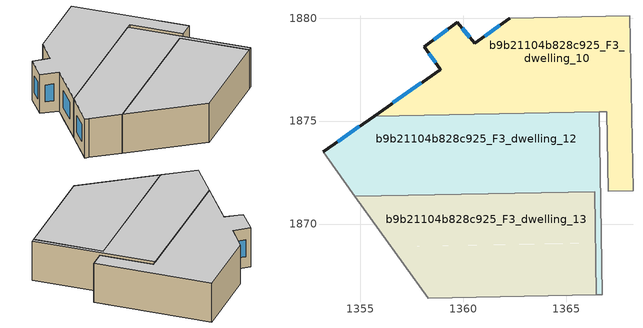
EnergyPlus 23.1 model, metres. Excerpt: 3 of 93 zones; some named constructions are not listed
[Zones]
b9b21104b828c925_F3_dwelling_10
 floor to b9b21104b828c925_F2_dwelling_9 (EU_floor_Construction): 1368.09,1880.11 1368.15,1876.81 1357.62,1876.62 1358.89,1877.51 1358.1,1878.62 1359.72,1879.8 1360.55,1878.78 1360.64,1878.84 1362.27,1880 z9
 floor to b9b21104b828c925_F2_dwelling_11 (EU_floor_Construction): 1367.44,1876.8 1367.51,1873.06 1367.02,1873.05 1366.97,1875.46 1355.67,1875.25 1357.62,1876.62 z9
 floor to b9b21104b828c925_F2_dwelling_10 (EU_floor_Construction): 1368.15,1876.81 1368.22,1873.07 1367.51,1873.06 1367.44,1876.8 z9
 floor to b9b21104b828c925_F2_dwelling_12 (EU_floor_Construction): 1368.22,1873.07 1368.25,1871.61 1367.04,1871.59 1367.02,1873.05 z9
 wall outside (EU_wall_Construction): 1362.27,1880 1360.55,1878.78 1359.72,1879.8 1358.1,1878.62 1358.89,1877.51 1358.88,1877.5 1355.67,1875.25 z9:12
 wall to b9b21104b828c925_F3_dwelling_9 (EU_wall_Construction): 1368.25,1871.61 1368.09,1880.11 z9:12
 wall to b9b21104b828c925_F3_dwelling_11 (EU_wall_Construction): 1366.6,1875.45 1366.97,1875.46 1367.04,1871.59 1368.25,1871.61 z9:12
 wall to b9b21104b828c925_F3_dwelling_7 (EU_wall_Construction): 1368.09,1880.11 1362.27,1880 z9:12
 wall to b9b21104b828c925_F3_dwelling_12 (EU_wall_Construction): 1355.67,1875.25 1366.6,1875.45 z9:12
 window (EU_Window_Construction): 1359.26,1879.46 1358.56,1878.96 / 1360.31,1879.07 1359.96,1879.51 / 1361.78,1879.65 1361.04,1879.13 / 1357.96,1876.86 1356.59,1875.89 / 1358.33,1878.3 1358.66,1877.83 z9.86:11.14
 ceiling to b9b21104b828c925_F4_dwelling_10 (EU_floor_Construction): 1368.25,1871.61 1368.09,1880.11 1362.27,1880 1360.55,1878.78 1359.72,1879.8 1358.1,1878.62 1358.89,1877.51 1358.88,1877.5 1355.67,1875.25 1366.97,1875.46 1367.04,1871.59 z12
b9b21104b828c925_F3_dwelling_12
 floor to b9b21104b828c925_F2_dwelling_11 (EU_floor_Construction): 1366.6,1875.45 1366.64,1873.04 1353.7,1872.8 1353.36,1873.26 1353.19,1873.5 1355.67,1875.25 z9
 floor to b9b21104b828c925_F2_dwelling_13 (EU_floor_Construction): 1366.64,1873.04 1366.71,1869.09 1366.42,1869.08 1366.38,1871.57 1354.74,1871.36 1353.7,1872.8 z9
 floor to b9b21104b828c925_F2_dwelling_14 (EU_floor_Construction): 1366.71,1869.09 1366.76,1866.56 1366.47,1866.56 1366.42,1869.08 z9
 wall outside (EU_wall_Construction): 1355.67,1875.25 1353.19,1873.5 z9:12
 wall to b9b21104b828c925_F3_dwelling_13 (EU_wall_Construction): 1354.74,1871.36 1366.38,1871.57 1366.47,1866.55 z9:12
 wall adiabatic (EU_wall_Construction): 1353.19,1873.5 1353.36,1873.26 1354.74,1871.36 z9:12
 wall to b9b21104b828c925_F3_dwelling_11 (EU_wall_Construction): 1366.76,1866.56 1366.6,1875.45 z9:12
 wall to b9b21104b828c925_F3_dwelling_14 (EU_wall_Construction): 1366.47,1866.55 1366.76,1866.56 z9:12
 window (EU_Window_Construction): 1354.96,1874.75 1353.9,1874 z9.86:11.14
 ceiling to b9b21104b828c925_F4_dwelling_12 (EU_floor_Construction): 1366.76,1866.56 1366.6,1875.45 1355.67,1875.25 1353.19,1873.5 1353.36,1873.26 1354.74,1871.36 1366.38,1871.57 1366.47,1866.55 z12
b9b21104b828c925_F3_dwelling_13
 floor to b9b21104b828c925_F2_dwelling_15 (EU_floor_Construction): 1364.86,1869.05 1364.91,1866.53 1358.31,1866.4 1356.51,1868.9 z9
 floor to b9b21104b828c925_F2_dwelling_14 (EU_floor_Construction): 1366.42,1869.08 1366.47,1866.56 1364.91,1866.53 1364.86,1869.05 z9
 floor adiabatic (EU_floor_Construction): 1366.38,1871.57 1366.42,1869.08 1356.51,1868.9 1354.74,1871.36 z9
 wall adiabatic (EU_wall_Construction): 1354.74,1871.36 1358.31,1866.4 z9:12
 wall to b9b21104b828c925_F3_dwelling_14 (EU_wall_Construction): 1358.31,1866.4 1366.47,1866.55 z9:12
 ceiling to b9b21104b828c925_F4_dwelling_13 (EU_floor_Construction): 1366.47,1866.55 1366.38,1871.57 1354.74,1871.36 1358.31,1866.4 z12
[SCHEDULE:FILE] Column Number=1; Rows to Skip at Top=0; Number of Hours of Data=8760; Column Separator=Comma; Interpolate to Timestep=No; Minutes per Item=60; Adjust Schedule for Daylight Savings=Yes
Name | File
EU_Step8_GainSchedule_b9b21104b828c925_F4_dwelling_8_f000 | ../../schedules/b9b21104b828c925/b9b21104b828c925_F4_dwelling_8_f000_gain.csv
EU_Step8_GainSchedule_b9b21104b828c925_F4_dwelling_9_f000 | ../../schedules/b9b21104b828c925/b9b21104b828c925_F4_dwelling_9_f000_gain.csv
EU_Step8_GainSchedule_b9b21104b828c925_F4_dwelling_10_f000 | ../../schedules/b9b21104b828c925/b9b21104b828c925_F4_dwelling_10_f000_gain.csv
EU_Step8_GainSchedule_b9b21104b828c925_F4_dwelling_11_f000 | ../../schedules/b9b21104b828c925/b9b21104b828c925_F4_dwelling_11_f000_gain.csv
EU_Step8_GainSchedule_b9b21104b828c925_F4_dwelling_12_f000 | ../../schedules/b9b21104b828c925/b9b21104b828c925_F4_dwelling_12_f000_gain.csv
EU_Step8_GainSchedule_b9b21104b828c925_F4_dwelling_13_f000 | ../../schedules/b9b21104b828c925/b9b21104b828c925_F4_dwelling_13_f000_gain.csv
EU_Step8_GainSchedule_b9b21104b828c925_F4_dwelling_14_f000 | ../../schedules/b9b21104b828c925/b9b21104b828c925_F4_dwelling_14_f000_gain.csv
EU_Step8_GainSchedule_b9b21104b828c925_F5_dwelling_0_f000 | ../../schedules/b9b21104b828c925/b9b21104b828c925_F5_dwelling_0_f000_gain.csv
EU_Step8_GainSchedule_b9b21104b828c925_F5_dwelling_1_f000 | ../../schedules/b9b21104b828c925/b9b21104b828c925_F5_dwelling_1_f000_gain.csv
EU_Step8_GainSchedule_b9b21104b828c925_F5_dwelling_2_f000 | ../../schedules/b9b21104b828c925/b9b21104b828c925_F5_dwelling_2_f000_gain.csv
EU_Step8_GainSchedule_b9b21104b828c925_F5_dwelling_3_f000 | ../../schedules/b9b21104b828c925/b9b21104b828c925_F5_dwelling_3_f000_gain.csv
EU_Step8_GainSchedule_b9b21104b828c925_F5_dwelling_4_f000 | ../../schedules/b9b21104b828c925/b9b21104b828c925_F5_dwelling_4_f000_gain.csv
EU_Step8_GainSchedule_b9b21104b828c925_F5_dwelling_5_f000 | ../../schedules/b9b21104b828c925/b9b21104b828c925_F5_dwelling_5_f000_gain.csv
EU_Step8_GainSchedule_b9b21104b828c925_F5_dwelling_6_f000 | ../../schedules/b9b21104b828c925/b9b21104b828c925_F5_dwelling_6_f000_gain.csv
EU_Step8_GainSchedule_b9b21104b828c925_F5_dwelling_7_f000 | ../../schedules/b9b21104b828c925/b9b21104b828c925_F5_dwelling_7_f000_gain.csv
EU_Step8_GainSchedule_b9b21104b828c925_F5_dwelling_8_f000 | ../../schedules/b9b21104b828c925/b9b21104b828c925_F5_dwelling_8_f000_gain.csv
EU_Step8_GainSchedule_b9b21104b828c925_F5_dwelling_9_f000 | ../../schedules/b9b21104b828c925/b9b21104b828c925_F5_dwelling_9_f000_gain.csv
EU_Step8_GainSchedule_b9b21104b828c925_F5_dwelling_10_f000 | ../../schedules/b9b21104b828c925/b9b21104b828c925_F5_dwelling_10_f000_gain.csv
EU_Step8_GainSchedule_b9b21104b828c925_F5_dwelling_11_f000 | ../../schedules/b9b21104b828c925/b9b21104b828c925_F5_dwelling_11_f000_gain.csv
EU_Step8_GainSchedule_b9b21104b828c925_F5_dwelling_12_f000 | ../../schedules/b9b21104b828c925/b9b21104b828c925_F5_dwelling_12_f000_gain.csv
EU_Step8_GainSchedule_b9b21104b828c925_F5_dwelling_13_f000 | ../../schedules/b9b21104b828c925/b9b21104b828c925_F5_dwelling_13_f000_gain.csv
EU_Step8_GainSchedule_b9b21104b828c925_F5_dwelling_14_f000 | ../../schedules/b9b21104b828c925/b9b21104b828c925_F5_dwelling_14_f000_gain.csv
